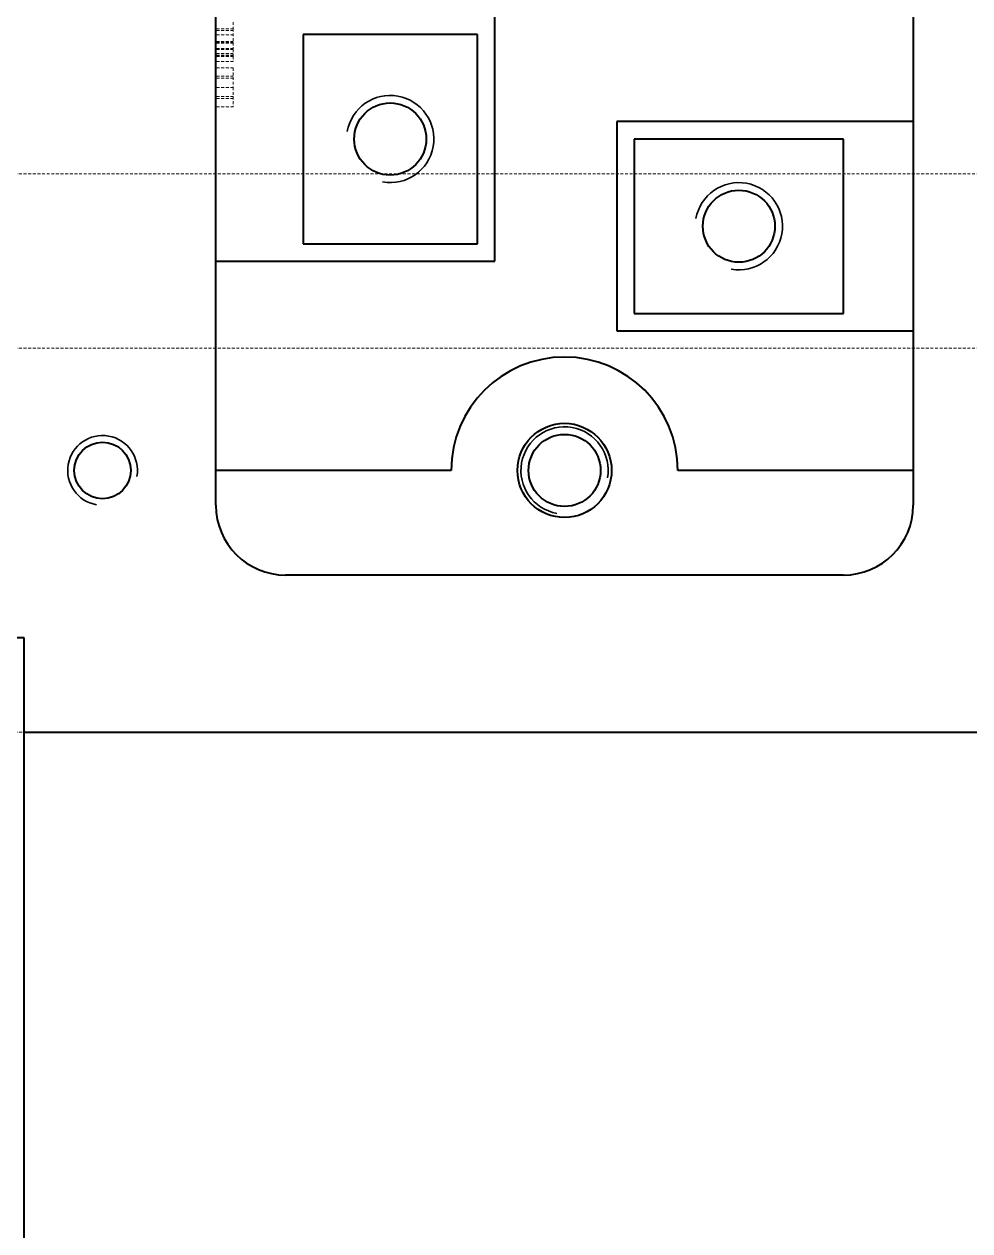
# Model space of a CAD drawing. Header units: inches. Extents: x 6934 to 18973, y 4254 to 7629.
# Drawn here: x 17023.3 to 17077.5, y 4459.9 to 4529 of the extents above; entities that cross this region are included whole.
import ezdxf

# ---------------------------------------------------------------- set-up
doc = ezdxf.new("R2010")
doc.units = ezdxf.units.IN
doc.header["$MEASUREMENT"] = 0
doc.linetypes.add('입력 정류부 ASSY$0$DASHED', pattern=[0.2067, 0.1654, -0.0413])
for name, color, linetype, lineweight, true_color in [('입력 정류부 ASSY$0$가려진 것(ISO)', 2, '입력 정류부 ASSY$0$DASHED', 18, 0xffff00), ('입력 정류부 ASSY$0$가려진 좁은 것(ISO)', 2, '입력 정류부 ASSY$0$DASHED', 18, 0xffff00), ('입력 정류부 ASSY$0$가시적인 것(ISO)', 3, 'Continuous', 40, 0x00ff00), ('입력 정류부 ASSY$0$가시적인 좁은 것(ISO)', 3, 'Continuous', 35, 0x00ff00)]:
    doc.layers.add(name, color=color, linetype=linetype, lineweight=lineweight, true_color=true_color)

# ---------------------------------------------------------------- blocks, each defined once
blk = doc.blocks.new('입력 정류부 ASSY')
at = {"layer": '입력 정류부 ASSY$0$가려진 것(ISO)'}
for p, q in [((381.204, 268.759), (380.204, 268.759)), ((381.204, 268.671), (380.204, 268.671)), ((381.204, 268.662), (380.204, 268.662)), ((381.204, 268.421), (380.204, 268.421)), ((381.204, 267.59), (380.204, 267.59)), ((381.204, 267.352), (380.204, 267.352)), ((381.204, 267.199), (380.204, 267.199)), ((381.204, 267.179), (380.204, 267.179)), ((381.204, 266.876), (380.204, 266.876)), ((381.204, 266.521), (380.204, 266.521)), ((381.204, 266.045), (380.204, 266.045)), ((381.204, 264.76), (380.204, 264.76)), ((381.204, 264.283), (380.204, 264.283)), ((429.054, 260.44), (247.204, 260.44)), ((429.054, 250.44), (232.204, 250.44)), ((227.204, 228.44), (369.204, 228.44))]:
    blk.add_line(p, q, dxfattribs=at)
for points in [[(381.204, 269.145), (381.204, 269.07), (381.204, 268.957), (381.204, 268.762)], [(381.204, 268.762), (381.204, 268.572), (381.204, 267.97), (381.204, 267.576)], [(381.204, 267.576), (381.204, 267.46), (381.204, 267.256), (381.204, 267.179)], [(381.204, 266.521), (381.204, 266.302), (381.204, 265.974), (381.204, 265.401)], [(381.204, 265.401), (381.204, 264.825), (381.204, 264.5), (381.204, 264.283)]]:
    blk.add_open_spline(points, degree=2, dxfattribs=at)
blk.add_open_spline([(381.204, 267.179), (381.204, 267.043), (381.204, 266.943), (381.204, 266.876)], degree=2, knots=[0.209864, 0.209864, 0.209864, 1, 2, 2, 2], dxfattribs=at)
at = {"layer": '입력 정류부 ASSY$0$가려진 좁은 것(ISO)'}
for p, q in [((381.204, 268.762), (380.204, 268.762)), ((381.204, 268.039), (380.204, 268.039)), ((381.204, 267.987), (380.204, 267.987)), ((381.204, 267.985), (380.204, 267.985)), ((381.204, 267.934), (380.204, 267.934)), ((381.204, 267.639), (380.204, 267.639)), ((381.204, 267.576), (380.204, 267.576)), ((381.204, 267.256), (380.204, 267.256)), ((381.204, 267.205), (380.204, 267.205)), ((381.204, 265.925), (380.204, 265.925)), ((381.204, 265.923), (380.204, 265.923)), ((381.204, 265.401), (380.204, 265.401)), ((381.204, 264.887), (380.204, 264.887)), ((381.204, 264.885), (380.204, 264.885))]:
    blk.add_line(p, q, dxfattribs=at)
at = {"layer": '입력 정류부 ASSY$0$가시적인 것(ISO)'}
for p, q in [((420.204, 271.44), (420.204, 263.44)), ((380.204, 255.44), (380.204, 269.44)), ((396.204, 255.44), (396.204, 269.44)), ((395.204, 268.44), (385.204, 268.44)), ((385.204, 268.44), (385.204, 256.44)), ((395.204, 256.44), (395.204, 268.44)), ((403.204, 263.44), (403.204, 251.44)), ((420.204, 263.44), (403.204, 263.44)), ((420.204, 263.44), (420.204, 251.44)), ((416.204, 262.44), (404.204, 262.44)), ((404.204, 262.44), (404.204, 252.44)), ((416.204, 252.44), (416.204, 262.44)), ((385.204, 256.44), (395.204, 256.44)), ((380.204, 243.44), (380.204, 255.44)), ((380.204, 255.44), (396.204, 255.44)), ((404.204, 252.44), (416.204, 252.44)), ((403.204, 251.44), (420.204, 251.44)), ((420.204, 251.44), (420.204, 243.44)), ((393.704, 243.44), (380.204, 243.44)), ((380.204, 241.44), (380.204, 243.44)), ((420.204, 243.44), (406.704, 243.44)), ((420.204, 243.44), (420.204, 241.44)), ((416.204, 237.44), (384.204, 237.44)), ((369.204, 233.84), (362.704, 233.84)), ((369.204, 40.84), (369.204, 233.84)), ((369.204, 228.44), (440.204, 228.44))]:
    blk.add_line(p, q, dxfattribs=at)
for centre, radius in [((390.204, 262.44), 2.067), ((410.204, 257.44), 2.067), ((400.204, 243.44), 2.7), ((373.704, 243.44), 1.621), ((400.204, 243.44), 2.067)]:
    blk.add_circle(centre, radius, dxfattribs=at)
for centre, radius, start, end in [((400.204, 243.44), 6.5, 0, 180), ((384.204, 241.44), 4, 180, 270), ((416.204, 241.44), 4, 270, 0)]:
    blk.add_arc(centre, radius, start, end, dxfattribs=at)
at = {"layer": '입력 정류부 ASSY$0$가시적인 좁은 것(ISO)'}
for centre, radius, start, end in [((390.204, 262.44), 2.5, 260, 170), ((410.204, 257.44), 2.5, 260, 170), ((400.204, 243.44), 2.5, 350, 260), ((373.704, 243.44), 2, 350, 260)]:
    blk.add_arc(centre, radius, start, end, dxfattribs=at)

msp = doc.modelspace()

# ---------------------------------------------------------------- block references
msp.add_blockref('입력 정류부 ASSY', (16654.075, 4260.012))

doc.saveas('drawing.dxf')
